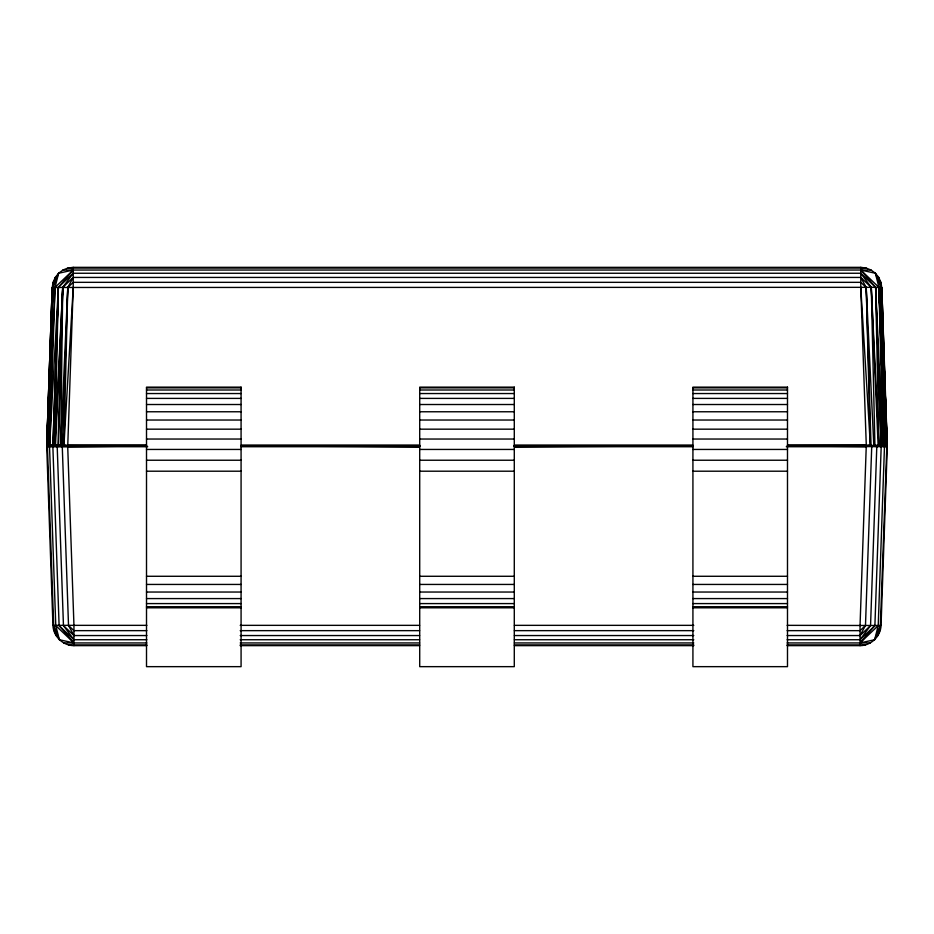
<?xml version="1.0" encoding="UTF-8"?>
<svg xmlns="http://www.w3.org/2000/svg" width="934" height="934" viewBox="0 0 934 934"><rect width="100%" height="100%" fill="white"/><g stroke="black" fill="none" stroke-linecap="round" stroke-linejoin="round"><path stroke-width="1.4" d="M53.086 282.337L47.436 446.884L53.67 625.511L59.356 639.732L73.949 642.942L59.111 625.652L52.876 447.024L58.375 287.333L73.214 270.043L58.62 273.253L55.269 277.433L53.086 282.337L52.211 287.637L46.7 446.23L52.946 625.348C53.273 636.323 62.975 645.698 73.949 645.639L146.871 645.639M787.129 645.639L860.051 645.639C871.025 645.698 880.727 636.323 881.054 625.348L887.3 446.23L881.789 287.637L875.625 287.333L860.786 273.253L73.214 273.253L62.73 287.368L60.71 445.039L62.286 446.884L68.521 625.511L73.949 635.552L146.871 635.552M55.269 277.433L52.934 287.474L46.712 446.721L62.286 446.884L63.956 445.133L67.715 445.74L146.51 445.495L67.715 445.249C61.422 446.324 51.639 442.728 46.7 446.23L52.211 287.637L52.934 287.474L875.625 287.333L882.91 444.958L884.463 446.989L878.229 625.617L874.644 639.732L860.051 642.942L874.889 625.652L881.252 444.946L875.625 287.333L860.786 270.043L875.38 273.253L878.731 277.433L880.914 282.337L881.789 287.637L883.938 353.262M73.214 273.253L58.375 287.333L54.919 444.958L52.876 447.024L49.771 444.969L55.036 287.368L58.62 273.253L62.928 270.043L67.902 268.035L73.214 267.346L860.786 267.346L866.098 268.035L871.072 270.043L875.38 273.253L881.066 287.474L887.288 446.721L787.49 445.985L866.285 445.74L882.91 444.958L887.288 445.249L887.288 446.721L880.914 282.337M875.38 273.253L878.964 287.368L882.91 444.958L881.124 447.024L878.952 444.958L871.27 287.368L860.786 277.433L73.214 277.433L67.785 287.474L63.956 445.133L67.715 446.721L147.712 446.721M73.214 277.433L62.73 287.368L58.573 444.993L57.219 446.989L63.454 625.617L73.949 639.732L146.871 639.732M52.771 293.253L52.596 299.032L52.783 291.805M59.356 639.732L55.771 625.617L49.537 446.989L58.375 287.333L53.775 444.946L52.876 447.024L52.876 444.946M880.178 630.648L886.88 445.121L881.789 287.637M58.62 273.253L52.934 287.474L48.194 445.028L47.436 446.884L47.039 445.133L46.7 446.23M58.375 287.333L52.876 447.024M62.73 287.368L57.99 444.993L57.219 446.989L54.919 444.958L62.73 287.368L55.526 444.958L57.219 446.989L60.71 445.039L67.785 287.474L73.214 282.337L860.786 282.337L866.215 287.474L873.792 445.039L871.714 446.884L865.479 625.511L860.051 635.552L787.129 635.552M46.723 445.168L46.712 446.721L52.211 287.637M67.785 287.474L62.286 446.884L146.51 445.985L67.715 445.74L146.51 445.74M52.934 287.474L47.436 446.884L48.101 445.039M73.949 645.639L73.949 625.348L67.715 446.721L73.214 287.637L73.214 267.346M787.129 639.732L860.051 639.732L870.546 625.617L876.781 446.989L878.112 444.969L871.27 287.368L860.786 273.253M47.599 433.551L48.078 420.534M48.603 406.068L49.023 394.498M49.607 378.585L49.981 368.463M50.564 352.55L50.926 342.428M51.568 325.067L51.825 317.84M73.214 287.637L63.956 445.133L67.715 446.23L146.51 445.985M49.771 444.969L49.537 446.989L48.194 445.028L55.036 287.368L73.214 270.043M877.995 635.552L880.33 625.511L881.054 625.348M874.644 639.732L880.33 625.511L787.129 625.348M860.051 642.942L878.229 625.617M860.051 639.732L874.889 625.652M865.479 625.511L860.051 630.648L787.129 630.648M860.051 635.552L870.546 625.617M873.792 445.039L876.781 446.989L878.952 444.958L875.625 287.333L881.124 447.024M887.23 445.063L886.564 446.884L885.806 445.028L878.964 287.368L860.786 270.043M787.49 445.74L866.285 445.74L787.49 445.495L870.348 445.121L871.714 446.884L871.048 445.098L866.215 287.474L860.786 277.433M52.946 625.348L146.871 625.348M514.284 446.475L692.923 445.985L514.284 445.985M514.284 446.23L692.923 445.985L514.284 446.721L693.191 446.721M67.902 268.035L866.098 268.035M62.928 270.043L871.072 270.043M146.51 387.855L241.077 387.855M419.716 387.855L514.284 387.855M692.923 387.855L787.49 387.855M146.51 390.003L241.077 390.003M419.716 390.003L514.284 390.003M692.923 390.003L787.49 390.003M146.51 393.541L241.077 393.541M419.716 393.541L514.284 393.541M692.923 393.541L787.49 393.541M146.51 398.398L241.077 398.398M419.716 398.398L514.284 398.398M692.923 398.398L787.49 398.398M146.51 404.515L241.077 404.515M419.716 404.515L514.284 404.515M692.923 404.515L787.49 404.515M146.51 411.766L241.077 411.766M419.716 411.766L514.284 411.766M692.923 411.766L787.49 411.766M146.51 420.031L241.077 420.031M419.716 420.031L514.284 420.031M692.923 420.031L787.49 420.031M146.51 429.173L241.077 429.173M419.716 429.173L514.284 429.173M692.923 429.173L787.49 429.173M146.51 439.038L241.077 439.038M419.716 439.038L514.284 439.038M692.923 439.038L787.49 439.038M67.715 445.249L146.51 445.249M241.077 445.249L419.716 445.249M514.284 445.249L692.923 445.249M787.49 445.249L866.285 445.249L860.051 625.348L860.051 645.639M241.077 445.495L419.716 445.495M514.284 445.495L692.923 445.495M241.077 445.74L419.716 445.74M514.284 445.74L692.923 445.74M419.716 445.985L241.077 445.985L419.716 446.721L240.809 446.721M786.288 446.721L866.285 446.721L870.348 445.121L866.215 287.474M146.51 449.441L241.077 449.441M419.716 449.441L514.284 449.441M692.923 449.441L787.49 449.441M146.51 460.228L241.077 460.228M419.716 460.228L514.284 460.228M692.923 460.228L787.49 460.228M146.51 471.203L241.077 471.203M419.716 471.203L514.284 471.203M692.923 471.203L787.49 471.203M146.51 576.278L241.077 576.278M419.716 576.278L514.284 576.278M692.923 576.278L787.49 576.278M146.51 584.439L241.077 584.439M419.716 584.439L514.284 584.439M692.923 584.439L787.49 584.439M146.51 592.039L241.077 592.039M419.716 592.039L514.284 592.039M692.923 592.039L787.49 592.039M146.51 598.577L241.077 598.577M419.716 598.577L514.284 598.577M692.923 598.577L787.49 598.577M146.51 603.586L241.077 603.586M419.716 603.586L514.284 603.586M692.923 603.586L787.49 603.586M146.51 606.726L241.077 606.726M419.716 606.726L514.284 606.726M692.923 606.726L787.49 606.726M146.51 607.801L241.077 607.801M419.716 607.801L514.284 607.801M692.923 607.801L787.49 607.801M240.213 625.348L419.599 625.348M514.4 625.348L693.787 625.348M146.871 630.648L73.949 630.648L68.521 625.511M240.213 630.648L419.599 630.648M514.4 630.648L693.787 630.648M240.213 635.552L419.599 635.552M514.4 635.552L693.787 635.552M240.213 639.732L419.599 639.732M514.4 639.732L693.787 639.732M63.652 642.942L146.871 642.942M240.213 642.942L419.599 642.942M514.4 642.942L693.787 642.942M787.129 642.942L870.348 642.942M68.626 644.95L146.871 644.95M240.213 644.95L419.599 644.95M514.4 644.95L693.787 644.95M787.129 644.95L865.363 644.95M240.213 645.639L419.599 645.639M514.4 645.639L693.787 645.639M419.716 446.23L241.077 445.985L419.716 446.475M787.49 445.985L866.285 446.23L870.348 445.121L860.786 287.637L860.786 267.346M63.454 625.617L73.949 635.552M59.111 625.652L73.949 639.732M55.771 625.617L73.949 642.942M876.781 446.989L874.924 445.016L871.27 287.368M886.961 445.133L887.3 446.265L886.81 440.755M878.731 277.433L881.066 287.474L885.806 445.028L884.463 446.989L878.964 287.368L885.444 445.016L884.463 446.989L878.964 287.368M56.005 635.552L53.67 625.511L53.822 630.648M47.062 445.133L47.436 446.884M881.217 291.805L881.462 299.032L881.241 293.253M882.175 319.276L882.373 325.067M883.074 345.311L883.331 352.538M884.031 372.783L884.241 378.562M884.942 398.806L885.199 406.045M885.899 426.289L886.156 433.516M860.786 287.637L866.285 445.249M884.031 356.181L884.755 378.048M884.942 383.886L885.666 405.753M885.899 413.05L886.576 433.469M887.3 446.23L887.242 445.063L887.3 446.265M241.077 387.143L146.51 387.143L146.51 666.654L241.077 666.654L241.077 387.143M514.284 387.143L419.716 387.143L419.716 666.654L514.284 666.654L514.284 387.143M787.49 387.143L692.923 387.143L692.923 666.654L787.49 666.654L787.49 387.143"/></g></svg>
